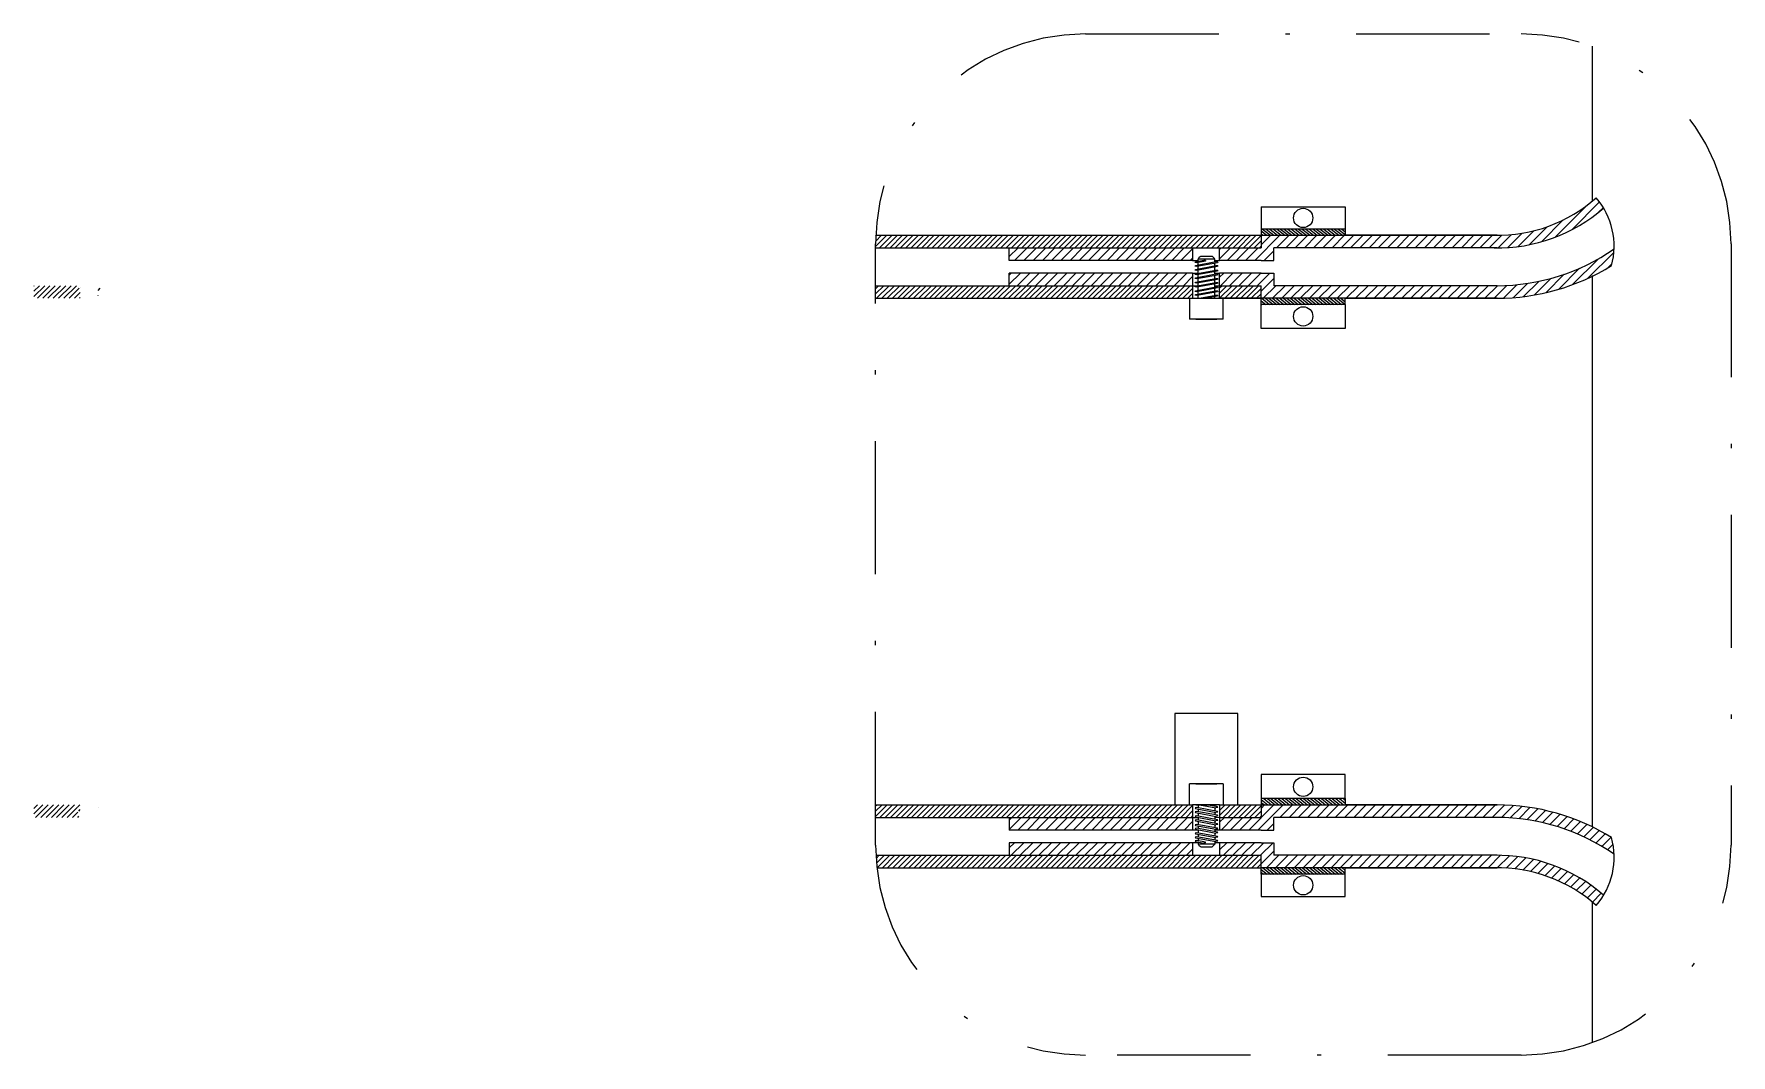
# Model space of a CAD drawing. Header units: millimetres. Extents: x 26 to 793, y -123 to 100.
# Drawn here: x 378.83 to 419.26, y -83.69 to -59.37 of the extents above; entities that cross this region are included whole.
import ezdxf

# ---------------------------------------------------------------- set-up
doc = ezdxf.new("R2010")
doc.units = ezdxf.units.MM
doc.linetypes.add('TRATTOPUNTO2', pattern=[12.7, 6.35, -3.175, 0, -3.175])
doc.layers.get('0').update_dxf_attribs({"color": 70})
for name, color, linetype in [('CONTORNO SEZIONI', 26, 'TRATTOPUNTO2'), ('LINEE SEZIONATE', 5, 'Continuous'), ('VITI', 240, 'Continuous')]:
    doc.layers.add(name, color=color, linetype=linetype)
pattern_1 = [(45, (29.75440890604727, -15.6576266762529), (-0.06286179284748407, 0.06286179284748407), [])]
pattern_2 = [(45, (29.75440890604727, -15.6576266762529), (-0.1100081374830971, 0.1100081374830971), [])]
pattern_3 = [(141, (29.75440890604727, -15.6576266762529), (-0.03396756810691497, -0.04194645326963999), [])]

msp = doc.modelspace()

# ---------------------------------------------------------------- hatches: boundary and pattern name
h = msp.add_hatch()
h.set_pattern_fill('ANSI31', color=256, scale=0.04899999999999999)
h.set_pattern_definition(pattern_2)
edge = h.paths.add_edge_path()
edge.add_line((407.076521655983, -64.46914737962263), (407.076521655983, -64.76914737962264))
edge.add_line((407.076521655983, -64.76914737962264), (408.3671247301266, -64.76914737962262))
edge.add_line((408.3671247301266, -64.76914737962262), (408.3671247301266, -64.46869699176477))
edge.add_line((408.3671247301266, -64.46869699176477), (413.6178353504146, -64.46869699176477))
edge.add_line((413.6178353504146, -64.46869699176477), (413.6861234596184, -64.46914737962263))
edge.add_line((413.6861234596184, -64.46914737962263), (413.6494200825371, -64.46914737962263))
edge.add_arc((413.6886649718199, -60.60927780034498), 3.860069083626334, 269.4174702022532, 311.0657341513738)
edge.add_arc((414.701322763851, -64.42720570366735), 1.773027794605134, 30.7901389775882, 40.54334379389584)
edge.add_arc((413.6886649718198, -60.60927780034499), 3.560069083626319, 269.99796659186876, 311.5222247046556, ccw=False)
edge.add_line((413.6885386261538, -64.16934688172933), (408.0671247301266, -64.16914737962261))
edge.add_line((408.0671247301266, -64.16914737962261), (408.0671247301266, -64.46914737962263))
edge.add_line((408.0671247301266, -64.46914737962263), (407.076521655983, -64.46914737962263))
h.paths.add_polyline_path([(406.4341725861469, -64.76914737962261), (406.4341725861468, -64.46914737962263), (402.0671247301266, -64.46914737962263), (402.0671247301266, -64.76914737962261)])
h.paths.add_polyline_path([(406.4341725861468, -65.36914737962265), (406.4341725861468, -65.06914737962263), (402.0671247301266, -65.06914737962263), (402.0671247301266, -65.36914737962263)])
edge = h.paths.add_edge_path()
edge.add_line((407.0765216559831, -65.06914737962262), (407.0765216559831, -65.36914737962263))
edge.add_line((407.0765216559831, -65.36914737962263), (408.0671247301266, -65.36914737962263))
edge.add_line((408.0671247301266, -65.36914737962263), (408.0671247301266, -65.66914737962263))
edge.add_line((408.0671247301266, -65.66914737962263), (410.0671247301266, -65.66914737962263))
edge.add_line((410.0671247301266, -65.66914737962263), (413.6861234596191, -65.66914737962263))
edge.add_arc((413.6778874114697, -60.47242448865239), 5.196729417433934, 270.0908053813212, 301.750121668621)
edge.add_line((416.4124881723018, -64.89146910450316), (416.4731314897839, -64.49294305349106))
edge.add_arc((413.6778874114695, -60.47242448865161), 4.896729417434699, 270.0935456481007, 304.8087518688552, ccw=False)
edge.add_line((413.6858821979496, -65.36914737962263), (408.3671247301266, -65.36914737962263))
edge.add_line((408.3671247301266, -65.36914737962263), (408.3671247301266, -65.06914737962262))
edge.add_line((408.3671247301266, -65.06914737962262), (407.0765216559831, -65.06914737962262))
h = msp.add_hatch()
h.set_pattern_fill('ANSI31', color=256, scale=0.028)
h.set_pattern_definition(pattern_1)
h.paths.add_polyline_path([(379.9373333298839, -65.60167579565146), (379.9096867071473, -65.59653340850743), (379.8695337831952, -65.60567210489442), (379.8731711067979, -65.6216535065979), (379.9373333298838, -65.6333863709099), (379.9373333298838, -65.66914737962263), (379.7373333298838, -65.66914737962263), (378.8327821841157, -65.66914737962263), (378.8327821841157, -65.36914737962263), (379.9373333298839, -65.36914737962263), (379.9373333298839, -65.40167579565147), (379.9096867071473, -65.39653340850744), (379.8695337831952, -65.40567210489444), (379.8731711067979, -65.4216535065979), (379.9373333298838, -65.43338637090991), (379.9373333298839, -65.49525943597618), (379.9096867071473, -65.49011704883215), (379.8695337831952, -65.49925574521914), (379.8731711067979, -65.51523714692262), (379.9373333298838, -65.52697001123462)])
edge = h.paths.add_edge_path()
edge.add_line((398.8831065754637, -64.37302783191296), (398.8831065754637, -64.46914737962261))
edge.add_line((398.8831065754637, -64.46914737962263), (408.0671247301266, -64.46914737962263))
edge.add_line((408.0671247301266, -64.46914737962263), (408.0671247301266, -64.16914737962263))
edge.add_line((408.0671247301266, -64.16914737962261), (398.8872650286195, -64.16914737962261))
edge.add_arc((403.8831065756802, -64.37302783191711), 5.000000000216573, 177.6630542039064, 180)
h.paths.add_polyline_path([(380.3373333298838, -65.51923643044955), (380.3682865717442, -65.512191556709), (380.3373333298838, -65.50653136961918)])
h.paths.add_polyline_path([(380.3373333298838, -65.61282007077426), (380.3682865717442, -65.60577519703371), (380.3373333298838, -65.60011500994389)])
h.paths.add_polyline_path([(380.4046786493601, -65.50390881872904), (380.4277059000338, -65.49866787904588), (380.4046786493601, -65.39749245905377), (380.3682865717442, -65.40577519703372), (380.3373333298837, -65.40011500994387), (380.3373333298838, -65.47607746406548), (380.4010413257576, -65.48792741702628)])
h.paths.add_polyline_path([(380.4046786493601, -65.59749245905375), (380.441682494971, -65.58907048434041), (380.4010413257576, -65.581511057351)])
h.paths.add_polyline_path([(406.4341725861468, -65.66914737962261), (406.4341725861468, -65.36914737962262), (398.8831065754636, -65.3691473796226), (398.8831065754637, -65.66914737962263)])
h.paths.add_polyline_path([(407.0765216559831, -65.36914737962263), (407.076521655983, -65.66914737962263), (408.0671247301266, -65.66914737962263), (408.0671247301266, -65.36914737962263)])
h = msp.add_hatch()
h.set_pattern_fill('ANSI31', color=256, scale=0.017, angle=96)
h.set_pattern_definition(pattern_3)
h.paths.add_polyline_path([(408.0671247301266, -65.81914737962262), (410.0671247301266, -65.81914737962262), (410.0671247301266, -65.66914737962263), (408.0671247301266, -65.66914737962263)])
h.paths.add_polyline_path([(408.0671247301266, -64.16914737962261), (410.0671247301266, -64.16914737962261), (410.0671247301266, -64.01914737962264), (408.0671247301266, -64.01914737962264)])
h = msp.add_hatch()
h.set_pattern_fill('ANSI31', color=256, scale=0.017, angle=96)
h.set_pattern_definition(pattern_3)
h.paths.add_polyline_path([(408.0671247301266, -77.58503165432009), (410.0671247301266, -77.58503165432009), (410.0671247301266, -77.7350316543201), (408.0671247301266, -77.7350316543201)])
h.paths.add_polyline_path([(408.0671247301266, -79.2350316543201), (410.0671247301266, -79.2350316543201), (410.0671247301266, -79.3850316543201), (408.0671247301266, -79.3850316543201)])
h = msp.add_hatch()
h.set_pattern_fill('ANSI31', color=256, scale=0.028)
h.set_pattern_definition(pattern_1)
h.paths.add_polyline_path([(379.9373333298839, -77.80250323829125), (379.9096867071473, -77.8076456254353), (379.8695337831952, -77.7985069290483), (379.8731711067979, -77.78252552734483), (379.9373333298838, -77.77079266303284), (379.9373333298838, -77.7350316543201), (379.7373333298838, -77.7350316543201), (378.8327821841157, -77.7350316543201), (378.8327821841157, -78.03503165432011), (379.9373333298839, -78.0350316543201), (379.9373333298839, -78.00250323829124), (379.9096867071473, -78.00764562543529), (379.8695337831952, -77.99850692904829), (379.8731711067979, -77.98252552734482), (379.9373333298838, -77.97079266303282), (379.9373333298839, -77.90891959796653), (379.9096867071473, -77.91406198511058), (379.8695337831952, -77.90492328872358), (379.8731711067979, -77.88894188702011), (379.9373333298838, -77.87720902270812)])
h.paths.add_polyline_path([(380.3682865717442, -77.79840383690902), (380.3373333298838, -77.79135896316848), (380.3373333298838, -77.80406402399883)])
h.paths.add_polyline_path([(380.3682865717442, -77.89198747723373), (380.3373333298837, -77.88494260349317), (380.3373333298838, -77.89764766432354)])
h.paths.add_polyline_path([(380.4010413257576, -77.82266797659173), (380.441682494971, -77.8151085496023), (380.4046786493601, -77.80668657488897)])
h.paths.add_polyline_path([(380.3682865717442, -77.998403836909), (380.3373333298837, -77.99135896316842), (380.3373333298837, -78.00406402399884)])
h.paths.add_polyline_path([(380.4416824949711, -77.90869218992701), (380.4046786493601, -77.90027021521368), (380.4010413257576, -77.91625161691644)])
edge = h.paths.add_edge_path()
edge.add_arc((403.8831065754046, -78.69297359341577), 4.99999999994079, 182.7748656795194, 186.2237600623605)
edge.add_line((398.9125761149792, -79.2350316543201), (408.0671247301266, -79.2350316543201))
edge.add_line((408.0671247301266, -79.2350316543201), (408.0671247301266, -78.93503165432011))
edge.add_line((408.0671247301266, -78.93503165432011), (398.8889692230124, -78.93503165432011))
h.paths.add_polyline_path([(406.4341725861468, -78.0350316543201), (406.4341725861468, -77.73503165432008), (398.8831065754637, -77.7350316543201), (398.8831065754637, -78.03503165432011)])
h.paths.add_polyline_path([(406.4988655884848, -78.02266797659172), (406.5016795279408, -78.03503165432011), (406.5625735843586, -78.03503165432011), (406.5625735843586, -78.03451792955255)])
h.paths.add_polyline_path([(406.9625735843584, -77.92035428132336), (406.9902202070951, -77.91406198511058), (406.9625735843585, -77.90891959796653)])
h.paths.add_polyline_path([(406.9625735843585, -77.81393792164808), (406.9902202070951, -77.8076456254353), (406.9625735843585, -77.80250323829125)])
h.paths.add_polyline_path([(406.9625735843585, -78.01393792164806), (406.9902202070951, -78.00764562543529), (406.9625735843585, -78.00250323829124)])
h.paths.add_polyline_path([(407.076521655983, -77.7350316543201), (407.076521655983, -78.0350316543201), (408.0671247301266, -78.03503165432011), (408.0671247301266, -77.7350316543201)])
h = msp.add_hatch()
h.set_pattern_fill('ANSI31', color=256, scale=0.04899999999999999)
h.set_pattern_definition(pattern_2)
h.paths.add_polyline_path([(406.4341725861468, -78.33503165432009), (406.4341725861469, -78.0350316543201), (402.0671247301266, -78.0350316543201), (402.0671247301266, -78.33503165432009)])
h.paths.add_polyline_path([(406.9625735843586, -78.12035428132332), (406.9902202070951, -78.11406198511057), (406.9625735843586, -78.10891959796655)])
h.paths.add_polyline_path([(406.9625735843587, -78.32035428132335), (406.9902202070951, -78.31406198511058), (406.9625735843586, -78.30891959796656)])
edge = h.paths.add_edge_path()
edge.add_line((407.076521655983, -78.0350316543201), (407.076521655983, -78.33503165432009))
edge.add_line((407.076521655983, -78.33503165432009), (408.3671247301266, -78.33503165432009))
edge.add_line((408.3671247301266, -78.33503165432009), (408.3671247301266, -78.03503165432011))
edge.add_line((408.3671247301266, -78.03503165432011), (413.6858821979496, -78.03503165432011))
edge.add_arc((413.6778874114694, -82.93175454529126), 4.896729417434839, 55.18287155914851, 89.90645435189862, ccw=False)
edge.add_line((416.4737192547432, -78.91164468463964), (416.4124881723018, -78.51270992943955))
edge.add_arc((413.6778874114697, -82.93175454529035), 5.196729417433941, 58.24987833137892, 89.90919461867881)
edge.add_line((413.6861234596191, -77.7350316543201), (408.0671247301266, -77.7350316543201))
edge.add_line((408.0671247301266, -77.7350316543201), (408.0671247301266, -78.03503165432011))
edge.add_line((408.0671247301266, -78.03503165432011), (407.076521655983, -78.0350316543201))
h.paths.add_polyline_path([(406.9625735843586, -78.21393792164805), (406.9902202070951, -78.2076456254353), (406.9625735843586, -78.20250323829129)])
h.paths.add_polyline_path([(406.4341725861469, -78.93503165432011), (406.4341725861467, -78.63503165432012), (402.0671247301266, -78.63503165432013), (402.0671247301266, -78.9350316543201)])
edge = h.paths.add_edge_path()
edge.add_line((407.076521655983, -78.6350316543201), (407.076521655983, -78.93503165432011))
edge.add_line((407.076521655983, -78.93503165432011), (408.0671247301266, -78.9350316543201))
edge.add_line((408.0671247301266, -78.9350316543201), (408.0671247301266, -79.2350316543201))
edge.add_line((408.0671247301266, -79.2350316543201), (413.6885386261538, -79.23483215221337))
edge.add_arc((413.6886649718197, -82.79490123359803), 3.56006908362665, 48.47777529534551, 90.00203340812851, ccw=False)
edge.add_line((416.0486721978958, -80.12948235975045), (416.2475453520936, -79.90487276837148))
edge.add_arc((413.6886649718199, -82.79490123359773), 3.860069083626312, 48.47777529534467, 90.58252979774683)
edge.add_line((413.6494200825371, -78.9350316543201), (413.6861234596184, -78.9350316543201))
edge.add_line((413.6861234596184, -78.9350316543201), (413.6178353504146, -78.93548204217795))
edge.add_line((413.6178353504146, -78.93548204217795), (408.3671247301266, -78.93548204217794))
edge.add_line((408.3671247301266, -78.93548204217794), (408.3671247301266, -78.6350316543201))
edge.add_line((408.3671247301266, -78.6350316543201), (407.076521655983, -78.6350316543201))

# ---------------------------------------------------------------- linework, layer by layer
for p, q in [((415.9499533502151, -59.66748845367972), (415.9499533502151, -63.35894446194716)), ((408.0671247301266, -63.49110006113004), (410.0671247301266, -63.49110006113004)), ((408.0671247301266, -63.49110006113004), (410.0671247301266, -63.49110006113004)), ((408.0671247301266, -63.49110006113004), (408.0671247301266, -64.01914737962264)), ((410.0671247301266, -63.49110006113004), (410.0671247301266, -64.01914737962264)), ((406.4341725861468, -64.76914737962261), (406.5625735843585, -64.76914737962261)), ((406.4341725861468, -65.06914737962262), (406.5625735843587, -65.06914737962263)), ((406.9625735843587, -64.76914737962261), (407.076521655983, -64.76914737962261)), ((406.9625735843586, -65.06914737962262), (407.076521655983, -65.06914737962262)), ((406.4341725861468, -65.36914737962263), (406.5653354835391, -65.36914737962263)), ((406.9625735843585, -65.36914737962262), (407.076521655983, -65.36914737962263)), ((415.9499533502151, -65.12438531182775), (415.9499533502151, -78.25802872876915)), ((408.0671247301266, -66.39100006113003), (408.0671247301267, -65.81914737962262)), ((410.0671247301266, -65.81914737962262), (410.0671247301266, -66.39100006113003)), ((410.0671247301266, -66.39100006113003), (408.0671247301266, -66.39100006113003)), ((410.0671247301266, -66.39100006113003), (408.0671247301266, -66.39100006113003)), ((407.5125735843587, -75.55803003330422), (406.0125735843587, -75.55803003330422)), ((406.0125735843587, -75.55803003330422), (406.0125735843587, -77.7350316543201)), ((407.5125735843587, -77.7350316543201), (407.5125735843587, -75.55803003330422)), ((410.0671247301266, -77.01317897281268), (408.0671247301266, -77.01317897281268)), ((408.0671247301266, -77.01317897281268), (408.0671247301266, -77.58503165432009)), ((410.0671247301266, -77.58503165432009), (410.0671247301266, -77.01317897281268)), ((406.4341725861468, -78.0350316543201), (406.5625735843586, -78.0350316543201)), ((406.5625735843587, -78.3350316543201), (406.4341725861468, -78.33503165432009)), ((407.076521655983, -78.03503165432008), (406.9625735843585, -78.03985613049969)), ((407.076521655983, -78.33503165432009), (406.9625735843586, -78.33503165432009)), ((406.5625735843586, -78.63503165432013), (406.4341725861468, -78.63503165432013)), ((407.076521655983, -78.6350316543201), (406.9625735843586, -78.6350316543201)), ((408.0671247301266, -79.3850316543201), (408.0671247301266, -79.91307897281268)), ((410.0671247301266, -79.91307897281268), (410.0671247301266, -79.3850316543201)), ((408.0671247301266, -79.91307897281268), (410.0671247301266, -79.91307897281268)), ((415.9499533502152, -80.04523457199562), (415.9499533502153, -83.39851297164445))]:
    msp.add_line(p, q)
for centre in [(409.0671247301266, -63.75575186931518), (409.0671247301266, -66.09981185263159), (409.0671247301266, -77.30436718131114), (409.0671247301266, -79.64842716462755)]:
    msp.add_circle(centre, 0.2297844874853538)
at = {"layer": 'CONTORNO SEZIONI', "ltscale": 0.5}
for points in [[(403.8831065754637, -59.37302783191296), (414.2594211381895, -59.37302783191296)], [(398.8831065754637, -78.69297359341124), (398.8831065754637, -64.37302783191296)], [(419.2594211381895, -64.37302783191296), (419.2594211381895, -78.69297359341124)], [(414.2594211381895, -83.69297359341124), (403.8831065754637, -83.69297359341124)]]:
    msp.add_lwpolyline(points, dxfattribs=at)
for centre, start, end in [((403.8831065754637, -64.37302783191296), 90, 180), ((414.2594211381895, -64.37302783191296), 0, 90), ((403.8831065754637, -78.69297359341124), 180, 270), ((414.2594211381895, -78.69297359341124), 270, 0)]:
    msp.add_arc(centre, 5, start, end, dxfattribs=at)
at = {"layer": 'LINEE SEZIONATE'}
for p, q in [((398.8872650286195, -64.16914737962261), (408.0671247301267, -64.16914737962261)), ((410.0671247301266, -64.01914737962264), (408.0671247301266, -64.01914737962264)), ((408.0671247301266, -64.01914737962264), (408.0671247301266, -64.16914737962263)), ((408.0671247301266, -64.16914737962261), (408.0671247301266, -64.26914737962262)), ((408.0671247301266, -64.16914737962263), (408.0671247301266, -64.46914737962263)), ((408.0671247301266, -64.16914737962263), (410.0671247301267, -64.16914737962261)), ((410.0671247301266, -64.01914737962264), (410.0671247301265, -64.16914737962263)), ((410.0671247301267, -64.16914737962261), (413.6861234596183, -64.16914737962263)), ((413.6861234596184, -64.16914737962263), (410.0671247301266, -64.16914737962263)), ((398.8831065754637, -64.46914737962263), (408.0671247301267, -64.46914737962263)), ((402.0671247301266, -64.76914737962262), (402.0671247301266, -64.46914737962263)), ((410.0671247301266, -64.46914737962263), (408.3671247301266, -64.46914737962263)), ((410.0671247301266, -64.46914737962263), (408.3671247301266, -64.46914737962263)), ((408.3671247301266, -64.76914737962262), (408.3671247301266, -64.46914737962263)), ((413.6861234596184, -64.46914737962263), (410.0671247301266, -64.46914737962263)), ((406.4341725861468, -64.76914737962261), (402.0671247301266, -64.76914737962262)), ((402.0671247301266, -65.36914737962263), (402.0671247301266, -65.06914737962262)), ((406.4341725861468, -65.06914737962262), (402.0671247301266, -65.06914737962263)), ((408.0671247301266, -64.76914737962262), (407.076521655983, -64.76914737962264)), ((408.0671247301266, -65.06914737962262), (407.076521655983, -65.06914737962262)), ((408.0671247301266, -64.76914737962262), (408.3671247301266, -64.76914737962262)), ((408.0671247301266, -65.06914737962262), (408.3671247301266, -65.06914737962262)), ((408.3671247301266, -65.06914737962262), (408.3671247301266, -65.36914737962263)), ((398.8831065754637, -65.36914737962263), (406.4341725861468, -65.36914737962263)), ((407.076521655983, -65.36914737962263), (408.0671247301267, -65.36914737962263)), ((407.076521655983, -65.36914737962263), (408.0671247301267, -65.36914737962263)), ((408.0671247301266, -65.66914737962263), (408.0671247301266, -65.36914737962263)), ((413.6861234596184, -65.36914737962263), (408.3671247301266, -65.36914737962263)), ((398.8831065754637, -65.66914737962261), (406.4341725861468, -65.66914737962263)), ((410.0671247301266, -65.66914737962263), (407.076521655983, -65.66914737962263)), ((407.1625735843586, -65.66914737962261), (408.0671247301267, -65.66914737962261)), ((408.0671247301267, -65.81914737962262), (408.0671247301267, -65.66914737962263)), ((410.0671247301266, -65.81914737962262), (408.0671247301266, -65.81914737962262)), ((410.0671247301267, -65.66914737962261), (413.6861234596183, -65.66914737962263)), ((413.6861234596184, -65.66914737962263), (410.0671247301266, -65.66914737962263)), ((410.0671247301266, -65.81914737962262), (410.0671247301267, -65.66914737962261)), ((410.0671247301266, -77.58503165432009), (408.0671247301266, -77.58503165432009)), ((408.0671247301266, -77.58503165432009), (408.0671247301266, -77.7350316543201)), ((410.0671247301266, -77.58503165432009), (410.0671247301266, -77.7350316543201)), ((398.8831065754637, -77.7350316543201), (406.4341725861468, -77.7350316543201)), ((406.4341725861468, -77.7350316543201), (406.4341725861468, -78.33503165432009)), ((407.076521655983, -77.7350316543201), (410.0671247301266, -77.7350316543201)), ((407.076521655983, -77.7350316543201), (407.076521655983, -78.33503165432008)), ((408.0671247301266, -77.7350316543201), (408.0671247301266, -78.0350316543201)), ((410.0671247301267, -77.7350316543201), (413.6861234596183, -77.7350316543201)), ((413.6861234596184, -77.7350316543201), (410.0671247301266, -77.7350316543201)), ((398.8831065754637, -78.03503165432011), (406.4341725861468, -78.03503165432011)), ((402.0671247301266, -78.0350316543201), (402.0671247301266, -78.33503165432009)), ((406.4341725861468, -78.33503165432009), (402.0671247301266, -78.33503165432009)), ((407.076521655983, -78.03503165432008), (408.0671247301267, -78.03503165432011)), ((408.0671247301266, -78.33503165432009), (407.076521655983, -78.33503165432009)), ((408.0671247301266, -78.33503165432009), (408.3671247301266, -78.33503165432009)), ((413.6861234596184, -78.0350316543201), (408.3671247301266, -78.03503165432011)), ((408.3671247301266, -78.33503165432009), (408.3671247301266, -78.0350316543201)), ((402.0671247301266, -78.6350316543201), (402.0671247301266, -78.93503165432011)), ((406.4341725861468, -78.63503165432014), (402.0671247301266, -78.6350316543201)), ((406.4341725861468, -78.63503165432013), (406.4341725861468, -78.93503165432011)), ((408.0671247301266, -78.6350316543201), (407.076521655983, -78.63503165432009)), ((407.076521655983, -78.6350316543201), (407.076521655983, -78.93503165432011)), ((408.0671247301266, -78.6350316543201), (408.3671247301266, -78.6350316543201)), ((408.3671247301266, -78.6350316543201), (408.3671247301266, -78.9350316543201)), ((398.8889692230124, -78.93503165432011), (408.0671247301267, -78.93503165432011)), ((398.8889692230124, -78.93503165432011), (408.0671247301267, -78.93503165432011)), ((398.9125761149792, -79.2350316543201), (408.0671247301267, -79.2350316543201)), ((408.0671247301266, -79.2350316543201), (408.0671247301266, -78.93503165432011)), ((408.0671247301266, -79.2350316543201), (408.0671247301266, -79.1350316543201)), ((410.0671247301267, -79.2350316543201), (408.0671247301266, -79.2350316543201)), ((408.0671247301266, -79.3850316543201), (408.0671247301266, -79.2350316543201)), ((410.0671247301266, -78.93503165432011), (408.3671247301266, -78.93503165432011)), ((413.6861234596184, -78.9350316543201), (410.0671247301266, -78.9350316543201)), ((410.0671247301267, -79.2350316543201), (413.6861234596183, -79.2350316543201)), ((413.6861234596184, -79.2350316543201), (410.0671247301266, -79.2350316543201)), ((410.0671247301266, -79.3850316543201), (410.0671247301265, -79.2350316543201)), ((410.0671247301266, -79.3850316543201), (408.0671247301266, -79.3850316543201))]:
    msp.add_line(p, q, dxfattribs=at)
for points in [[(406.4341725861468, -64.46914737962263), (406.4341725861468, -64.76914737962261)], [(407.076521655983, -64.76914737962264), (407.076521655983, -64.46914737962263)], [(406.4341725861468, -65.06914737962262), (406.4341725861468, -65.66914737962263)], [(407.076521655983, -65.66914737962263), (407.076521655983, -65.06914737962262)]]:
    msp.add_lwpolyline(points, dxfattribs=at)
for centre, radius, start, end in [((413.6886649718198, -60.60927780034477), 3.560069083626538, 268.9486027191123, 311.5222247046577), ((414.7013227639082, -64.42720570365191), 1.773027794551768, 344.8202685363037, 40.54334379471545), ((413.6886649718198, -60.60927780034477), 3.860069083626538, 268.9486027191123, 311.0657341514283), ((413.6778874114696, -60.47242448865188), 4.896729417434439, 270.0908053813156, 304.8087518688573), ((413.6778874114696, -60.47242448865188), 5.196729417434439, 270.0908053813156, 301.7501216686182), ((413.6778874114696, -82.93175454529084), 5.196729417434439, 58.24987833138182, 89.90919461868438), ((413.6778874114696, -82.93175454529084), 4.896729417434439, 55.18287155914835, 89.90919461868438), ((414.7080431880531, -78.97848560104259), 1.766940768839651, 319.352267501743, 15.28412016723327), ((413.6886649718198, -82.79490123359795), 3.860069083626538, 48.92734372275311, 91.05139728088773), ((413.6886649718198, -82.79490123359795), 3.560069083626538, 48.47777529534223, 91.05139728088773)]:
    msp.add_arc(centre, radius, start, end, dxfattribs=at)
at = {"layer": 'VITI'}
for p, q in [((406.629240237421, -64.66914737962263), (406.8959069312962, -64.66914737962263)), ((406.4952282648824, -64.81399151589416), (406.4988655884849, -64.7980101141914)), ((406.5338138465232, -64.82277348942996), (406.4952282648824, -64.81399151589416)), ((406.4952282648823, -64.90390881872908), (406.4988655884848, -64.88792741702632)), ((406.5316203424981, -64.91219155670903), (406.4952282648823, -64.90390881872908)), ((406.4952282648823, -64.99749245905379), (406.4988655884848, -64.98151105735103)), ((406.5316203424981, -65.00577519703374), (406.4952282648823, -64.99749245905379)), ((406.4988655884849, -64.7980101141914), (406.7036388802372, -64.75992142780889)), ((406.4988655884848, -64.88792741702632), (406.9902202070951, -64.79653340850747)), ((406.4988655884848, -64.98151105735103), (406.9902202070951, -64.89011704883218)), ((406.4988655884848, -65.08792741702631), (406.9902202070951, -64.99653340850746)), ((407.0267358074445, -64.82165350659794), (406.5316203424981, -64.91219155670903)), ((407.0267358074445, -64.91523714692265), (406.5316203424981, -65.00577519703374)), ((407.0267358074445, -65.02165350659793), (406.5316203424981, -65.11219155670902)), ((406.7401544805866, -64.78504152589936), (406.5338138465232, -64.82277348942993)), ((406.5625735843585, -64.78616016123063), (406.5625735843585, -64.7358140530916)), ((406.9625736047652, -64.73581405309152), (406.562573563952, -64.73581405309169)), ((406.5625735843586, -64.87607746406552), (406.5625735843586, -64.81751441196282)), ((406.5625735843585, -64.96966110439025), (406.5625735843586, -64.9065313696192)), ((406.5625735843587, -65.07607746406548), (406.5625735843586, -65.00011500994391)), ((406.7437918041892, -64.76906012419589), (406.7036388802372, -64.75992142780889)), ((406.7437918041892, -64.76906012419589), (406.7401544805866, -64.78504152589936)), ((406.9625735843586, -64.80167579565149), (406.9625735843586, -64.7358140530916)), ((406.9625735843586, -64.89525943597623), (406.9625735843586, -64.83338637090993)), ((406.9625735843586, -65.00167579565151), (406.9625735843586, -64.92697001123467)), ((406.9625735843586, -65.09525943597616), (406.9625735843586, -65.03338637090995)), ((407.0303731310472, -64.80567210489447), (406.9902202070951, -64.79653340850747)), ((407.0303731310472, -64.89925574521918), (406.9902202070951, -64.89011704883218)), ((407.0303731310472, -65.00567210489446), (406.9902202070951, -64.99653340850746)), ((407.0303731310472, -64.80567210489447), (407.0267358074445, -64.82165350659794)), ((407.0303731310472, -64.89925574521918), (407.0267358074445, -64.91523714692265)), ((407.0303731310472, -65.00567210489446), (407.0267358074445, -65.02165350659793)), ((406.4952282648823, -65.10390881872907), (406.4988655884848, -65.08792741702631)), ((406.5316203424981, -65.11219155670902), (406.4952282648823, -65.10390881872907)), ((406.4952282648823, -65.19749245905375), (406.4988655884848, -65.18151105735099)), ((406.5316203424981, -65.2057751970337), (406.4952282648823, -65.19749245905375)), ((406.4952282648823, -65.30390881872903), (406.4988655884848, -65.28792741702627)), ((406.5316203424981, -65.31219155670898), (406.4952282648823, -65.30390881872903)), ((406.4952282648823, -65.39749245905377), (406.4988655884848, -65.381511057351)), ((406.5316203424981, -65.40577519703372), (406.4952282648823, -65.39749245905377)), ((406.4952282648823, -65.50390881872904), (406.4988655884848, -65.48792741702628)), ((406.4988655884848, -65.18151105735099), (406.9902202070951, -65.09011704883214)), ((406.4988655884848, -65.28792741702627), (406.9902202070951, -65.19653340850742)), ((406.4988655884848, -65.381511057351), (406.9902202070951, -65.29011704883216)), ((406.4988655884848, -65.48792741702628), (406.9902202070951, -65.39653340850744)), ((406.4988655884848, -65.581511057351), (406.9902202070951, -65.49011704883215)), ((407.0267358074445, -65.11523714692261), (406.5316203424981, -65.2057751970337)), ((407.0267358074445, -65.22165350659789), (406.5316203424981, -65.31219155670898)), ((407.0267358074445, -65.31523714692263), (406.5316203424981, -65.40577519703372)), ((407.0267358074445, -65.4216535065979), (406.5316203424981, -65.512191556709)), ((406.5625735843586, -65.16966110439017), (406.5625735843587, -65.10653136961918)), ((406.5625735843587, -65.27607746406544), (406.5625735843586, -65.20011500994387)), ((406.5625735843586, -65.36966110439018), (406.5625735843586, -65.30653136961915)), ((406.5625735843585, -65.47607746406548), (406.5625735843586, -65.40011500994389)), ((406.9625735843586, -65.20167579565147), (406.9625735843586, -65.12697001123463)), ((406.9625735843586, -65.29525943597612), (406.9625735843586, -65.23338637090991)), ((406.9625735843585, -65.40167579565146), (406.9625735843585, -65.32697001123462)), ((406.9625735843585, -65.49525943597622), (406.9625735843586, -65.43338637090987)), ((407.0303731310472, -65.09925574521914), (406.9902202070951, -65.09011704883214)), ((407.0303731310472, -65.20567210489442), (406.9902202070951, -65.19653340850742)), ((407.0303731310472, -65.29925574521916), (406.9902202070951, -65.29011704883216)), ((407.0303731310472, -65.40567210489444), (406.9902202070951, -65.39653340850744)), ((407.0303731310472, -65.49925574521914), (406.9902202070951, -65.49011704883215)), ((407.0303731310472, -65.09925574521914), (407.0267358074445, -65.11523714692261)), ((407.0303731310472, -65.20567210489442), (407.0267358074445, -65.22165350659789)), ((407.0303731310472, -65.29925574521916), (407.0267358074445, -65.31523714692263)), ((407.0303731310472, -65.40567210489444), (407.0267358074445, -65.4216535065979)), ((406.3625735843586, -65.66914737962263), (406.3625735843586, -66.16914737962263)), ((406.3625735843586, -65.66914737962263), (407.1625735843586, -65.66914737962263)), ((406.5316203424981, -65.512191556709), (406.4952282648823, -65.50390881872904)), ((406.4952282648823, -65.59749245905375), (406.4988655884848, -65.581511057351)), ((406.5316203424981, -65.60577519703371), (406.4952282648823, -65.59749245905375)), ((407.0267358074445, -65.51523714692262), (406.5316203424981, -65.60577519703371)), ((406.5625735843586, -65.56966110439019), (406.5625735843585, -65.50653136961914)), ((406.5625735843585, -65.66914737962263), (406.5625735843585, -65.6001150099439)), ((406.5998312673678, -65.66914737962263), (406.9902202070951, -65.59653340850743)), ((407.0267358074445, -65.6216535065979), (406.7670112938738, -65.66914737962263)), ((406.9625735843585, -65.60167579565147), (406.9625735843586, -65.52697001123461)), ((406.9625735843586, -65.66914737962263), (406.9625735843586, -65.63338637090989)), ((407.0303731310472, -65.60567210489442), (406.9902202070951, -65.59653340850743)), ((407.0303731310472, -65.49925574521914), (407.0267358074445, -65.51523714692262)), ((407.0303731310472, -65.60567210489442), (407.0267358074445, -65.6216535065979)), ((407.1625735843586, -66.16914737962263), (407.1625735843586, -65.66914737962263)), ((407.1625735843586, -66.16914737962263), (406.3625735843586, -66.16914737962263)), ((406.5125735843586, -66.16914737962263), (407.0125735843586, -66.16914737962263)), ((406.3625735843586, -77.7350316543201), (406.3625735843586, -77.2350316543201)), ((407.1625735843586, -77.2350316543201), (406.3625735843586, -77.2350316543201)), ((406.5125735843586, -77.2350316543201), (407.0125735843586, -77.2350316543201)), ((407.1625735843586, -77.2350316543201), (407.1625735843586, -77.7350316543201)), ((407.076521655983, -77.7350316543201), (406.4341725861468, -77.7350316543201)), ((406.5316203424981, -77.79840383690902), (406.4952282648823, -77.80668657488897)), ((406.4952282648823, -77.80668657488897), (406.4988655884848, -77.82266797659173)), ((406.5316203424981, -77.89198747723373), (406.4952282648823, -77.90027021521368)), ((406.4952282648823, -77.90027021521368), (406.4988655884848, -77.91625161691644)), ((406.5316203424981, -77.998403836909), (406.4952282648823, -78.00668657488896)), ((406.4952282648823, -78.00668657488896), (406.4988655884848, -78.02266797659172)), ((406.4988655884848, -77.82266797659173), (406.9902202070951, -77.91406198511058)), ((406.4988655884848, -77.91625161691644), (406.9902202070951, -78.00764562543529)), ((406.4988655884848, -78.02266797659172), (406.9902202070951, -78.11406198511057)), ((406.5125735843586, -77.7350316543201), (407.0125735843586, -77.7350316543201)), ((407.0267358074445, -77.88894188702011), (406.5316203424981, -77.79840383690902)), ((407.0267358074445, -77.98252552734482), (406.5316203424981, -77.89198747723373)), ((407.0267358074445, -78.0889418870201), (406.5316203424981, -77.998403836909)), ((406.5625735843585, -77.7350316543201), (406.5625735843585, -77.80406402399882)), ((406.5625735843586, -77.83451792955253), (406.5625735843585, -77.89764766432359)), ((406.5625735843585, -77.92810156987724), (406.5625735843586, -78.00406402399884)), ((406.5998312673678, -77.7350316543201), (406.9902202070951, -77.8076456254353)), ((407.0267358074445, -77.78252552734483), (406.7670112938738, -77.7350316543201)), ((406.9625735843586, -77.7350316543201), (406.9625735843586, -77.77079266303284)), ((406.9625735843585, -77.80250323829125), (406.9625735843586, -77.87720902270812)), ((406.9625735843585, -77.9089195979665), (406.9625735843586, -77.97079266303285)), ((406.9625735843585, -78.00250323829127), (406.9625735843585, -78.0772090227081)), ((407.0303731310472, -77.7985069290483), (406.9902202070951, -77.8076456254353)), ((407.0303731310472, -77.90492328872358), (406.9902202070951, -77.91406198511058)), ((407.0303731310472, -77.99850692904829), (406.9902202070951, -78.00764562543529)), ((407.0303731310472, -77.7985069290483), (407.0267358074445, -77.78252552734483)), ((407.0303731310472, -77.90492328872358), (407.0267358074445, -77.88894188702011)), ((407.0303731310472, -77.99850692904829), (407.0267358074445, -77.98252552734482)), ((406.5316203424981, -78.09198747723374), (406.4952282648823, -78.1002702152137)), ((406.4952282648823, -78.1002702152137), (406.4988655884848, -78.11625161691646)), ((406.5316203424981, -78.19840383690902), (406.4952282648823, -78.20668657488898)), ((406.4952282648823, -78.20668657488898), (406.4988655884848, -78.22266797659174)), ((406.5316203424981, -78.2919874772337), (406.4952282648823, -78.30027021521366)), ((406.4952282648823, -78.30027021521366), (406.4988655884848, -78.31625161691642)), ((406.5316203424981, -78.39840383690898), (406.4952282648823, -78.40668657488894)), ((406.4952282648823, -78.40668657488894), (406.4988655884848, -78.4226679765917)), ((406.4988655884848, -78.11625161691646), (406.9902202070951, -78.2076456254353)), ((406.4988655884848, -78.22266797659174), (406.9902202070951, -78.31406198511058)), ((406.4988655884848, -78.31625161691642), (406.9902202070951, -78.40764562543526)), ((406.4988655884848, -78.4226679765917), (406.9902202070951, -78.51406198511054)), ((407.0267358074445, -78.18252552734484), (406.5316203424981, -78.09198747723374)), ((407.0267358074445, -78.28894188702012), (406.5316203424981, -78.19840383690902)), ((407.0267358074445, -78.3825255273448), (406.5316203424981, -78.2919874772337)), ((407.0267358074445, -78.48894188702008), (406.5316203424981, -78.39840383690898)), ((406.5625735843586, -78.03451792955255), (406.5625735843586, -78.09764766432357)), ((406.5625735843587, -78.12810156987729), (406.5625735843586, -78.20406402399885)), ((406.5625735843586, -78.23451792955257), (406.5625735843587, -78.29764766432353)), ((406.5625735843587, -78.32810156987725), (406.5625735843586, -78.40406402399881)), ((406.9625735843586, -78.1089195979666), (406.9625735843586, -78.17079266303281)), ((406.9625735843586, -78.20250323829126), (406.9625735843586, -78.27720902270809)), ((406.9625735843586, -78.30891959796656), (406.9625735843586, -78.37079266303277)), ((406.9625735843586, -78.40250323829122), (406.9625735843586, -78.47720902270805)), ((407.0303731310472, -78.10492328872357), (406.9902202070951, -78.11406198511057)), ((407.0303731310472, -78.1985069290483), (406.9902202070951, -78.2076456254353)), ((407.0303731310472, -78.30492328872359), (406.9902202070951, -78.31406198511058)), ((407.0303731310472, -78.39850692904827), (406.9902202070951, -78.40764562543526)), ((407.0303731310472, -78.10492328872357), (407.0267358074445, -78.0889418870201)), ((407.0303731310472, -78.1985069290483), (407.0267358074445, -78.18252552734484)), ((407.0303731310472, -78.30492328872359), (407.0267358074445, -78.28894188702012)), ((407.0303731310472, -78.39850692904827), (407.0267358074445, -78.3825255273448)), ((406.5316203424981, -78.49198747723369), (406.4952282648823, -78.50027021521365)), ((406.4952282648823, -78.50027021521365), (406.4988655884848, -78.5162516169164)), ((406.5338138465232, -78.58140554451276), (406.4952282648824, -78.59018751804857)), ((406.4952282648824, -78.59018751804857), (406.4988655884849, -78.60616891975133)), ((406.4988655884848, -78.5162516169164), (406.9902202070951, -78.60764562543525)), ((406.4988655884849, -78.60616891975133), (406.7036388802372, -78.64425760613383)), ((407.0267358074445, -78.58252552734479), (406.5316203424981, -78.49198747723369)), ((406.7401544805866, -78.61913750804337), (406.5338138465232, -78.58140554451279)), ((406.5625735843585, -78.43451792955247), (406.5625735843586, -78.49764766432352)), ((406.5625735843586, -78.52810156987721), (406.5625735843586, -78.5866646219799)), ((406.5625735843585, -78.6180188727121), (406.5625735843585, -78.66836498085112)), ((406.9625736047652, -78.66836498085121), (406.562573563952, -78.66836498085104)), ((406.629240237421, -78.7350316543201), (406.8959069312962, -78.7350316543201)), ((406.7437918041892, -78.63511890974684), (406.7036388802372, -78.64425760613383)), ((406.7437918041892, -78.63511890974684), (406.7401544805866, -78.61913750804337)), ((406.9625735843586, -78.5089195979665), (406.9625735843586, -78.57079266303279)), ((406.9625735843586, -78.60250323829123), (406.9625735843586, -78.66836498085112)), ((407.0303731310472, -78.50492328872355), (406.9902202070951, -78.51406198511054)), ((407.0303731310472, -78.59850692904826), (406.9902202070951, -78.60764562543525)), ((407.0303731310472, -78.50492328872355), (407.0267358074445, -78.48894188702008)), ((407.0303731310472, -78.59850692904826), (407.0267358074445, -78.58252552734479))]:
    msp.add_line(p, q, dxfattribs=at)
for centre, start, end in [((406.7349756578502, -64.84154947352089), 121.5210831485424, 148.4789168513695), ((406.7901715108671, -64.84154947352089), 31.52108314861952, 58.47891685145756), ((406.7349756578502, -78.56262956042184), 211.5210831486306, 238.4789168514575), ((406.7901715108671, -78.56262956042184), 301.5210831485424, 328.4789168513805)]:
    msp.add_arc(centre, 0.2022435687823423, start, end, dxfattribs=at)

doc.saveas('drawing.dxf')
